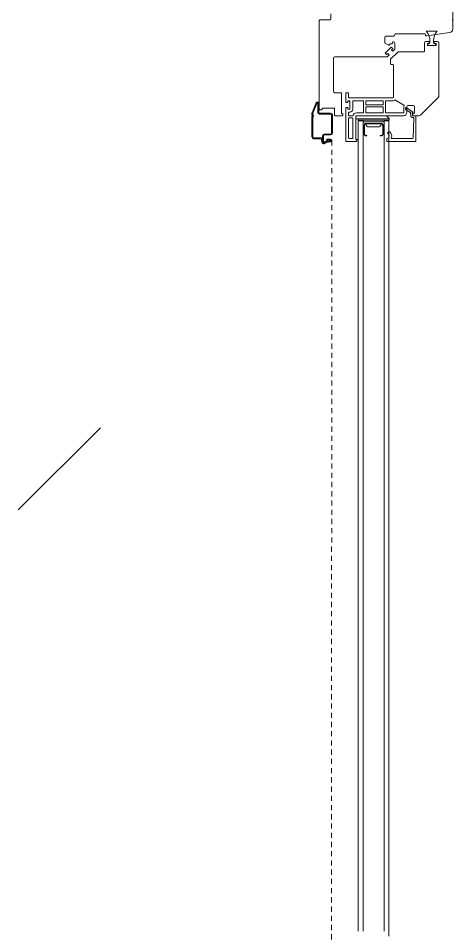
# Model space of a CAD drawing. Header units: inches. Extents: x -3905 to 10892, y 1064 to 9590.
# Drawn here: x 1082.26 to 1092.84, y 4233.5 to 4255.81 of the extents above; entities that cross this region are included whole.
import ezdxf

# ---------------------------------------------------------------- set-up
doc = ezdxf.new("R2010")
doc.units = ezdxf.units.IN
doc.header["$MEASUREMENT"] = 0
doc.linetypes.add('MYHIDDEN', pattern=[0.1875, 0.125, -0.0625])
doc.layers.add('FP-New', color=131, linetype='Continuous', lineweight=0)
doc.layers.add('SECTIONS', color=70, linetype='Continuous', lineweight=0)

msp = doc.modelspace()

# ---------------------------------------------------------------- linework, layer by layer
at = {"layer": 'FP-New', "linetype": 'Continuous', "lineweight": 5}
msp.add_line((1084.25658, 4245.82811), (1082.25658, 4243.82811), dxfattribs=at)
at = {"layer": 'SECTIONS', "lineweight": 0}
for p, q in [((1090.31675, 4253.79499), (1090.32075, 4253.79499)), ((1090.33075, 4253.78499), (1090.33075, 4253.61799)), ((1090.47575, 4252.86349), (1090.47575, 4253.36349)), ((1090.47575, 4253.36349), (1090.53825, 4253.36349)), ((1090.53825, 4253.36349), (1090.53825, 4252.86349)), ((1091.28775, 4253.36349), (1090.53825, 4253.36349)), ((1091.28775, 4253.36349), (1090.53825, 4253.36349)), ((1091.28775, 4253.37349), (1091.22275, 4253.43849)), ((1091.28775, 4253.36349), (1091.28775, 4253.37349)), ((1091.28775, 4253.33349), (1091.28775, 4253.36349)), ((1090.53825, 4253.33349), (1091.28775, 4253.33349)), ((1090.65525, 4253.00049), (1090.65525, 4253.29049)), ((1091.16425, 4253.29049), (1091.16425, 4253.00049)), ((1090.47575, 4252.86349), (1090.48575, 4252.86349))]:
    msp.add_line(p, q, dxfattribs=at)
at = {"layer": 'SECTIONS', "linetype": 'MYHIDDEN', "lineweight": 0}
msp.add_line((1089.89535, 4252.83585), (1089.8772, 4223.87005), dxfattribs=at)
at = {"layer": 'SECTIONS', "lineweight": 0}
for points in [[(1091.42736, 4255.0591), (1091.38164, 4255.01338), (1091.34628, 4255.04874), (1091.37634, 4255.07879), (1091.34098, 4255.11414), (1091.19249, 4254.96565), (1091.22784, 4254.93029), (1091.2579, 4254.96035), (1091.29325, 4254.92499), (1091.24815, 4254.87989, -0.19891237), (1091.23754, 4254.87549), (1089.96675, 4254.87549, 0.41421356), (1089.93675, 4254.84549), (1089.93675, 4254.03149, 0.41421356), (1089.96675, 4254.00149), (1090.11675, 4254.00149, -0.41421356), (1090.13175, 4253.98649), (1090.13175, 4253.50349, 0.41421356), (1090.14675, 4253.48849, -0.41421356), (1090.16175, 4253.47349), (1090.16175, 4253.45349, -0.41421356), (1090.14675, 4253.43849), (1089.97675, 4253.43849, -0.41421356), (1089.96175, 4253.45349), (1089.96175, 4253.61149, 0.41421356), (1089.94675, 4253.62649), (1089.68797, 4253.62649, 0.19891237), (1089.67736, 4253.6221), (1089.64615, 4253.59089, -0.19891237), (1089.63554, 4253.58649), (1089.60175, 4253.58649, -0.41421356), (1089.58675, 4253.60149), (1089.58675, 4255.76149, -0.41421356), (1089.60175, 4255.77649), (1089.85175, 4255.77649, 0.41421356), (1089.86675, 4255.79149), (1089.86675, 4255.92149, 0.41421356)], [(1092.83675, 4255.97149), (1092.83675, 4255.79472, -0.18267581), (1092.833, 4255.7848, 0.37796447), (1092.833, 4255.77819, -0.18267581), (1092.83675, 4255.76827), (1092.83675, 4255.55138, -0.37388468), (1092.76358, 4255.46721), (1092.20349, 4255.38849), (1092.18675, 4255.38849, -0.41421356), (1092.17175, 4255.40349), (1092.17175, 4255.42349, 0.41421356), (1092.15675, 4255.43849), (1091.44675, 4255.43849, 0.41421356), (1091.43175, 4255.42349), (1091.43175, 4255.40849, -0.41421356), (1091.40175, 4255.37849), (1091.21175, 4255.37849, 0.41421356), (1091.18175, 4255.34849), (1091.18175, 4255.22349, 0.39299668), (1091.20957, 4255.19357, -0.19297871), (1091.26975, 4255.16418, 0.42897115), (1091.29148, 4255.16364), (1091.31694, 4255.1891, -0.19891237), (1091.32755, 4255.19349), (1091.35675, 4255.19349, 0.41421356), (1091.37175, 4255.20849), (1091.37175, 4255.22849, -0.41421356), (1091.38675, 4255.24349), (1091.40175, 4255.24349, -0.41421356), (1091.43175, 4255.21349), (1091.43175, 4255.06971)], [(1090.48575, 4252.86349, -0.41421356), (1090.50075, 4252.84849), (1090.50075, 4252.82849, -0.41421356), (1090.48575, 4252.81349), (1090.24575, 4252.81349, -0.41421356), (1090.23075, 4252.82849), (1090.23075, 4253.63899), (1090.28075, 4253.63899), (1090.28075, 4253.59649), (1090.33075, 4253.59649), (1090.33075, 4253.80649), (1090.28075, 4253.80649), (1090.28075, 4253.76399), (1090.23075, 4253.76399), (1090.23075, 4253.98649, -0.41421356), (1090.24575, 4254.00149), (1090.28575, 4254.00149, -0.41421356), (1090.30075, 4253.98649), (1090.30075, 4253.89149, 0.41421356), (1090.31575, 4253.87649), (1091.38175, 4253.87649, 0.41421356), (1091.39675, 4253.89149), (1091.39675, 4254.67349, 0.41421356), (1091.38175, 4254.68849), (1091.33575, 4254.68849, -0.41421356), (1091.32075, 4254.70349), (1091.32075, 4254.80428, -0.19891237), (1091.32515, 4254.81489), (1091.50636, 4254.9961, -0.19891237), (1091.51697, 4255.00049), (1092.13575, 4255.00049, 0.41421356), (1092.15075, 4255.01549), (1092.15075, 4255.22049, -0.41421356), (1092.18075, 4255.25049), (1092.26325, 4255.25049), (1092.26325, 4255.20049), (1092.22075, 4255.20049), (1092.22075, 4255.15049), (1092.43075, 4255.15049), (1092.43075, 4255.20049), (1092.38825, 4255.20049), (1092.38825, 4255.25049), (1092.47075, 4255.25049, -0.41421356), (1092.50075, 4255.22049), (1092.50075, 4253.92835, -0.19891237), (1092.48318, 4253.88592), (1092.05333, 4253.45607, -0.19891237), (1092.0109, 4253.43849), (1091.88575, 4253.43849, -1), (1091.88575, 4253.49849), (1091.89075, 4253.49849, 0.41421356), (1091.90575, 4253.51349), (1091.90575, 4253.65849, 0.41421356), (1091.87575, 4253.68849), (1091.75075, 4253.68849, 0.41421356), (1091.72075, 4253.65849), (1091.72075, 4253.52349, -0.41421356), (1091.63575, 4253.43849), (1090.49075, 4253.43849, 0.41421356), (1090.47575, 4253.42349), (1090.47575, 4252.86349), (1090.53825, 4252.86349)], [(1091.65075, 4253.65849, -0.05203762), (1091.65291, 4253.67914, 0.31359949), (1091.64624, 4253.69492), (1091.4459, 4253.82142, 0.29821663), (1091.42947, 4253.82115, -0.15012919), (1091.38175, 4253.80649), (1091.21175, 4253.80649, 0.41421356), (1091.19675, 4253.79149), (1091.19675, 4253.52349, 0.41421356), (1091.21175, 4253.50849), (1091.63575, 4253.50849)], [(1089.40675, 4252.9217), (1089.40675, 4253.39829, -0.19301564), (1089.41612, 4253.42019), (1089.42326, 4253.42733, 0.41421358), (1089.42326, 4253.4443), (1089.41612, 4253.45145, -0.19466171), (1089.40675, 4253.47355), (1089.40675, 4253.49394, -0.10069247), (1089.41041, 4253.51191), (1089.51512, 4253.75861, -0.81748606), (1089.57466, 4253.74649), (1089.57466, 4253.5215, 0.41421355), (1089.59466, 4253.5015), (1089.86466, 4253.5015, -0.41420659), (1089.90666, 4253.4595), (1089.90666, 4253.0135, -0.41421356), (1089.86466, 4252.9715), (1089.70866, 4252.9715, 0.41426937), (1089.68766, 4252.9505), (1089.68766, 4252.81833, 0.53922375), (1089.70876, 4252.8048), (1089.73616, 4252.817, -0.13634217), (1089.86288, 4252.84488), (1089.86297, 4252.82563, 0.11340854), (1089.7173, 4252.78561, -0.54288649), (1089.66666, 4252.8185), (1089.66666, 4252.9505, -0.41421356), (1089.70866, 4252.9925), (1089.86466, 4252.9925, 0.41415777), (1089.88566, 4253.0135), (1089.88566, 4253.4595, 0.41415777), (1089.86466, 4253.4805), (1089.59466, 4253.4805, -0.41415641), (1089.55367, 4253.5215), (1089.55366, 4253.74649, 0.81779129), (1089.53445, 4253.7504), (1089.42974, 4253.50371, 0.10069883), (1089.42775, 4253.49394), (1089.42775, 4253.47407, 0.19891236), (1089.43097, 4253.46629), (1089.43811, 4253.45915, -0.41421354), (1089.43811, 4253.41248), (1089.43097, 4253.40534, 0.1866841), (1089.42775, 4253.39809), (1089.42775, 4252.9217, 0.41415777), (1089.44875, 4252.9007), (1089.61075, 4252.9007, -0.35760023), (1089.66566, 4252.85567), (1089.66675, 4252.8057, 0.54853126), (1089.70658, 4252.78033), (1089.73378, 4252.79301, -0.0984836), (1089.86301, 4252.82463, 1.00981191), (1089.86255, 4252.84563), (1089.76756, 4252.84563), (1089.76756, 4252.86663), (1089.86255, 4252.86663, -1.01988098), (1089.86393, 4252.80365, 0.0984914), (1089.74265, 4252.77398), (1089.71546, 4252.7613, -0.10955031), (1089.69475, 4252.7567, -0.41419312), (1089.64575, 4252.8057), (1089.64575, 4252.8447, 0.41421356), (1089.61075, 4252.8797), (1089.44875, 4252.8797, -0.41421356), (1089.40675, 4252.9217)], [(1091.63575, 4253.50849, 0.41421356), (1091.65075, 4253.52349), (1091.65075, 4253.65849)], [(1090.72475, 4253.23999, 0.41421356), (1090.79917, 4253.16558), (1091.02034, 4253.16558, 0.41421356), (1091.09475, 4253.23999)]]:
    msp.add_lwpolyline(points, format="xyb", dxfattribs=at)
for points in [[(1092.19154, 4255.50049, -0.23450595), (1092.27425, 4255.20049), (1092.23225, 4255.20049), (1092.23225, 4255.15049), (1092.41925, 4255.15049), (1092.41925, 4255.20049), (1092.37725, 4255.20049, -0.23450595), (1092.45997, 4255.50049)], [(1090.31575, 4253.43849), (1090.39536, 4253.43849, 0.32753822), (1090.40967, 4253.44899, -0.32753822), (1090.49075, 4253.50849), (1090.65275, 4253.50849, 0.41421356), (1090.66775, 4253.52349), (1090.66775, 4253.79149, 0.41421356), (1090.65275, 4253.80649), (1090.41575, 4253.80649, 0.41421356), (1090.40075, 4253.79149), (1090.40075, 4253.59649, -0.41421368), (1090.33075, 4253.52649), (1090.31575, 4253.52649, 0.41421356), (1090.30075, 4253.51149), (1090.30075, 4253.45349, 0.41421356)], [(1090.73275, 4253.80649, 0.41421356), (1090.71775, 4253.79149), (1090.71775, 4253.72149, 0.41421356), (1090.73275, 4253.70649), (1091.13175, 4253.70649, 0.41421356), (1091.14675, 4253.72149), (1091.14675, 4253.79149, 0.41421356), (1091.13175, 4253.80649)], [(1090.71775, 4253.52349, 0.41421356), (1090.73275, 4253.50849), (1091.13175, 4253.50849, 0.41421356), (1091.14675, 4253.52349), (1091.14675, 4253.64149, 0.41421356), (1091.13175, 4253.65649), (1090.73275, 4253.65649, 0.41421356), (1090.71775, 4253.64149)], [(1091.71737, 4253.62797), (1091.86313, 4253.52965), (1091.85007, 4253.51293), (1091.85921, 4253.43849), (1091.93981, 4253.43849), (1091.93981, 4252.82349, -0.41421356), (1091.92981, 4252.81349), (1091.23981, 4252.81349, -0.41421356), (1091.22981, 4252.82349), (1091.22981, 4252.87419, -0.37424209), (1091.23843, 4252.88409, 0.67189688), (1091.26697, 4252.99625, -1), (1091.30265, 4253.04449, -0.34852429), (1091.34229, 4252.89746, 0.53924674), (1091.35147, 4252.88349), (1091.85552, 4252.88349, 0.40007691), (1091.87051, 4252.89777), (1091.89405, 4253.38277, 0.42849295), (1091.87907, 4253.39849), (1091.85036, 4253.39849, -0.37886611), (1091.82059, 4253.42484), (1091.81001, 4253.51101, 0.21712128), (1091.80351, 4253.52162), (1091.695, 4253.59481, -1)], [(1090.40575, 4252.89849), (1090.40575, 4253.37349, 0.41421356), (1090.39075, 4253.38849), (1090.31575, 4253.38849, 0.41421356), (1090.30075, 4253.37349), (1090.30075, 4252.89849, 0.41421356), (1090.31575, 4252.88349), (1090.39075, 4252.88349, 0.41421356)], [(1090.71575, 4252.95049), (1090.74525, 4252.95049), (1090.74525, 4252.96099), (1090.71575, 4252.96099, -0.41421356), (1090.68575, 4252.99099), (1090.68575, 4253.20099, -0.41421356), (1090.72475, 4253.23999), (1091.09475, 4253.23999, -0.41421356), (1091.13375, 4253.20099), (1091.13375, 4252.99099, -0.41421356), (1091.10375, 4252.96099), (1091.07425, 4252.96099), (1091.07425, 4252.95049), (1091.10375, 4252.95049, 0.41421356), (1091.14425, 4252.99099), (1091.14425, 4253.20099, 0.41421356), (1091.09475, 4253.25049), (1090.72475, 4253.25049, 0.41421356), (1090.67525, 4253.20099), (1090.67525, 4252.99099, 0.41421356)]]:
    msp.add_lwpolyline(points, format="xyb", close=True, dxfattribs=at)
for points in [[(1090.53825, 4233.59893), (1090.53825, 4233.56143), (1090.53825, 4252.69643), (1090.53825, 4253.31349), (1090.65525, 4253.31349), (1090.65525, 4252.69643), (1090.65525, 4233.59893), (1090.65525, 4233.56143)], [(1091.14425, 4253.00049), (1091.16425, 4253.00049), (1091.16425, 4253.29049), (1090.65525, 4253.29049), (1090.65525, 4253.00049), (1090.67525, 4253.00049)], [(1091.16425, 4233.56143), (1091.16425, 4252.69643), (1091.16425, 4253.31349), (1091.28125, 4253.31349), (1091.28125, 4252.69643), (1091.28125, 4233.43643)]]:
    msp.add_lwpolyline(points, dxfattribs=at)
for centre, radius, start, end in [((1091.41675, 4255.06971), 0.015, 315, 0), ((1090.32075, 4253.78499), 0.01, 0, 90)]:
    msp.add_arc(centre, radius, start, end, dxfattribs=at)

doc.saveas('drawing.dxf')
